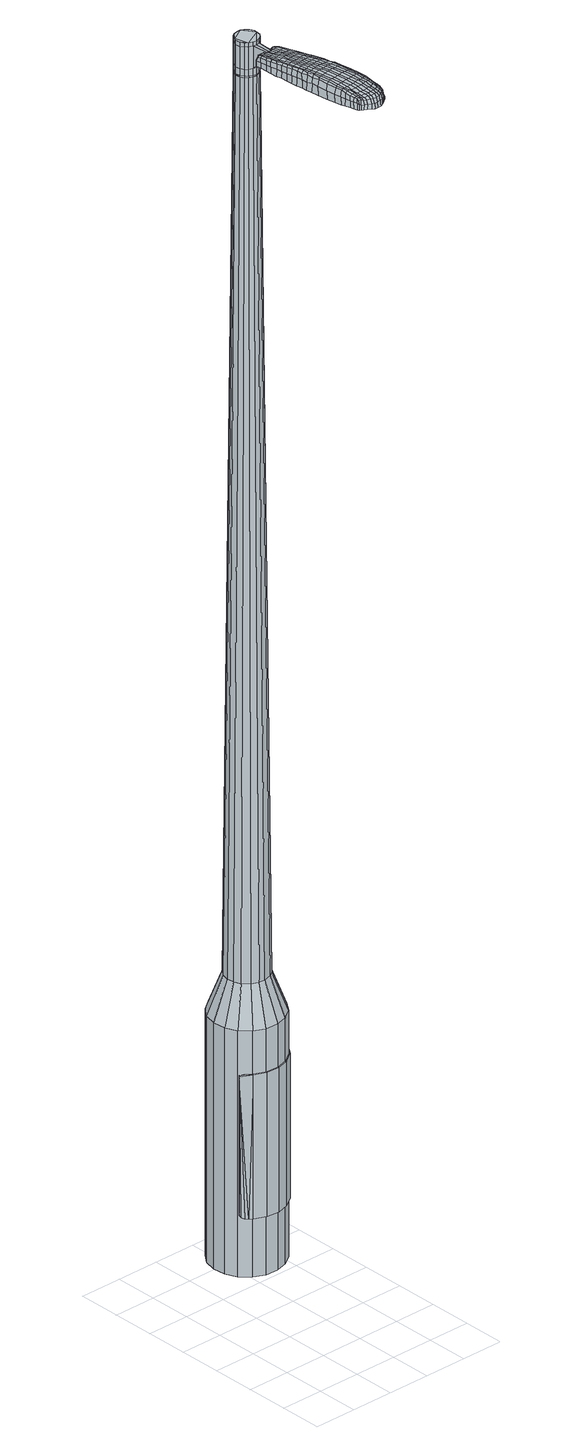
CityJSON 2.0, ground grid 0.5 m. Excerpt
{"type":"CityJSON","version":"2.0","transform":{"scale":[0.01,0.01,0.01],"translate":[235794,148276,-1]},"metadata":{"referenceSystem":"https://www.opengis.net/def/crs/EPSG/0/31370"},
"CityObjects":{
"object1":{"type":"GenericCityObject","attributes":{"cluster":169,"mean_distance_to_centroid":0.105,"new_centroid_x":235795.25,"new_centroid_y":148278.49,"mean_distance_to_camera":6.87,"H1":23.99,"H2":16.12,"Z_final":111.89,"cluster2":-1,"proj_x":235790.29,"proj_y":148278.98,"id_line":23142,"bearing_l":185.59,"distance":4.99,"orientation":"left","G_obj":275.59},"geometry":[{"type":"MultiSurface","lod":"2","boundaries":[[[0,1,2,3]],[[1,4,5,2]],[[4,6,7,5]],[[6,8,9,7]],[[8,10,11,9]],[[10,12,13,11]],[[12,14,15,13]],[[14,16,17,15]],[[16,18,19,17]],[[18,20,21,19]],[[20,22,23,21]],[[22,24,25,23]],[[24,26,27,25]],[[26,28,29,27]],[[28,30,31,29]],[[30,32,33,31]],[[32,34,35,33]],[[34,0,3,35]],[[36,37,38,39]],[[38,40,41,42]],[[41,43,42]],[[42,44,45,46]],[[45,47,46]],[[46,48,49,50]],[[49,51,50]],[[42,46,50,38]],[[50,52,39,38]],[[53,36,39]],[[2,5,7,35]],[[7,9,11,15]],[[11,13,15]],[[15,17,19,23]],[[19,21,23]],[[23,25,27,31]],[[27,29,31]],[[15,23,31,7]],[[31,33,35,7]],[[3,2,35]],[[1,0,54,55]],[[0,34,56,54]],[[34,32,57,56]],[[32,30,58,57]],[[30,28,59,58]],[[28,26,60,59]],[[26,24,61,60]],[[24,22,62,61]],[[22,20,63,62]],[[20,18,64,63]],[[18,16,65,64]],[[16,14,66,65]],[[14,12,67,66]],[[12,10,68,67]],[[10,8,69,68]],[[8,6,70,69]],[[6,4,71,70]],[[4,1,55,71]],[[55,54,72,73]],[[54,56,74,72]],[[56,57,75,74]],[[57,58,76,75]],[[58,59,77,76]],[[59,60,78,77]],[[60,61,79,78]],[[61,62,80,79]],[[62,63,81,80]],[[63,64,82,81]],[[64,65,83,82]],[[65,66,84,83]],[[66,67,85,84]],[[67,68,86,85]],[[68,69,87,86]],[[69,70,88,87]],[[70,71,89,88]],[[71,55,73,89]],[[90,91,92,73]],[[93,94,91,90]],[[95,96,94,93]],[[76,97,96,95]],[[77,98,97,76]],[[99,100,98,77]],[[101,102,100,99]],[[103,104,102,101]],[[105,106,104,103]],[[82,107,106,105]],[[108,109,107,82]],[[110,111,109,108]],[[85,112,111,110]],[[113,114,112,85]],[[87,115,114,113]],[[88,116,115,87]],[[117,118,116,88]],[[73,92,118,117]],[[119,120,121,122]],[[123,119,122,124]],[[125,123,124,126]],[[127,125,126,128]],[[129,127,128,130]],[[131,129,130,132]],[[133,131,132,134]],[[135,133,134,136]],[[137,135,136,138]],[[139,137,138,140]],[[141,139,140,142]],[[143,141,142,144]],[[145,143,144,146]],[[147,145,146,148]],[[149,147,148,150]],[[151,149,150,152]],[[72,90,73]],[[72,74,93,90]],[[74,75,95,93]],[[75,76,95]],[[78,99,77]],[[78,79,101,99]],[[79,80,103,101]],[[80,81,105,103]],[[81,82,105]],[[83,108,82]],[[83,84,110,108]],[[84,85,110]],[[86,113,85]],[[86,87,113]],[[89,117,88]],[[89,73,117]],[[153,92,91]],[[154,118,92]],[[154,116,118]],[[155,114,115]],[[155,112,114]],[[156,111,112]],[[156,157,109,111]],[[157,107,109]],[[158,106,107]],[[158,159,104,106]],[[159,160,102,104]],[[160,161,100,102]],[[161,98,100]],[[162,96,97]],[[162,163,94,96]],[[163,153,91,94]],[[39,52,151,164]],[[92,153,165,152]],[[53,39,164,120]],[[153,163,121,165]],[[36,53,120,119]],[[163,162,122,121]],[[37,36,119,123]],[[162,97,124,122]],[[38,37,123,125]],[[97,98,126,124]],[[40,38,125,127]],[[98,161,128,126]],[[41,40,127,129]],[[161,160,130,128]],[[43,41,129,131]],[[160,159,132,130]],[[42,43,131,133]],[[159,158,134,132]],[[44,42,133,135]],[[158,107,136,134]],[[45,44,135,137]],[[107,157,138,136]],[[47,45,137,139]],[[157,156,140,138]],[[46,47,139,141]],[[156,112,142,140]],[[48,46,141,143]],[[112,155,144,142]],[[49,48,143,145]],[[155,115,146,144]],[[51,49,145,147]],[[115,116,148,146]],[[50,51,147,149]],[[116,154,150,148]],[[52,50,149,151]],[[154,92,152,150]],[[151,152,166,167]],[[152,165,168,166]],[[165,121,169,168]],[[121,120,170,169]],[[120,164,171,170]],[[164,151,167,171]],[[172,173,174,175]],[[176,172,175,177]],[[172,176,178,179]],[[173,172,179,180]],[[181,182,183,184]],[[185,181,184,186]],[[181,185,187,188]],[[182,181,188,189]],[[190,191,192,193]],[[194,190,193,195]],[[190,194,196,197]],[[191,190,197,198]],[[199,200,201,202]],[[203,199,202,204]],[[199,203,205,206]],[[200,199,206,207]],[[208,209,210,211]],[[212,208,211,213]],[[208,212,214,215]],[[209,208,215,216]],[[217,218,219,220]],[[221,217,220,222]],[[217,221,223,224]],[[218,217,224,225]],[[226,227,228,229]],[[218,226,229,219]],[[226,218,225,230]],[[227,226,230,231]],[[232,233,234,235]],[[227,232,235,228]],[[232,227,231,236]],[[233,232,236,237]],[[238,176,177,239]],[[233,238,239,234]],[[238,233,237,240]],[[176,238,240,178]],[[241,242,243,244]],[[245,241,244,246]],[[241,245,247,248]],[[242,241,248,249]],[[250,251,252,253]],[[242,250,253,243]],[[250,242,249,254]],[[251,250,254,255]],[[256,257,258,259]],[[251,256,259,252]],[[256,251,255,260]],[[257,256,260,261]],[[262,263,264,265]],[[257,262,265,258]],[[262,257,261,266]],[[263,262,266,267]],[[268,173,180,269]],[[263,268,269,264]],[[268,263,267,270]],[[173,268,270,174]],[[271,272,273,274]],[[275,271,274,276]],[[271,275,277,278]],[[272,271,278,279]],[[280,281,282,283]],[[272,280,283,273]],[[280,272,279,284]],[[281,280,284,285]],[[286,287,288,289]],[[281,286,289,282]],[[286,281,285,290]],[[287,286,290,291]],[[292,185,186,293]],[[287,292,293,288]],[[292,287,291,294]],[[185,292,294,187]],[[295,296,297,298]],[[299,295,298,300]],[[295,299,301,302]],[[296,295,302,303]],[[304,305,306,307]],[[296,304,307,297]],[[304,296,303,308]],[[305,304,308,309]],[[310,311,312,313]],[[305,310,313,306]],[[310,305,309,314]],[[311,310,314,315]],[[316,317,318,319]],[[311,316,319,312]],[[316,311,315,320]],[[317,316,320,321]],[[322,182,189,323]],[[317,322,323,318]],[[322,317,321,324]],[[182,322,324,183]],[[325,211,210,326]],[[327,325,326,328]],[[325,327,329,330]],[[211,325,330,213]],[[331,327,328,332]],[[333,331,332,334]],[[331,333,335,336]],[[327,331,336,329]],[[337,333,334,338]],[[339,337,338,340]],[[337,339,341,342]],[[333,337,342,335]],[[343,339,340,344]],[[345,343,344,346]],[[343,345,347,348]],[[339,343,348,341]],[[349,345,346,350]],[[200,349,350,201]],[[349,200,207,351]],[[345,349,351,347]],[[352,353,198,197]],[[354,352,197,196]],[[352,354,355,356]],[[353,352,356,357]],[[358,359,357,356]],[[360,358,356,355]],[[358,360,361,362]],[[359,358,362,363]],[[364,365,363,362]],[[366,364,362,361]],[[364,366,367,368]],[[365,364,368,369]],[[370,371,369,368]],[[372,370,368,367]],[[370,372,205,203]],[[371,370,203,204]],[[373,374,375,376]],[[275,373,376,277]],[[373,275,276,377]],[[374,373,377,378]],[[379,194,195,380]],[[374,379,380,375]],[[379,374,378,381]],[[194,379,381,196]],[[382,383,384,385]],[[221,382,385,223]],[[382,221,222,386]],[[383,382,386,387]],[[388,389,390,391]],[[383,388,391,384]],[[388,383,387,392]],[[389,388,392,393]],[[394,191,198,395]],[[389,394,395,390]],[[394,389,393,396]],[[191,394,396,192]],[[397,398,399,400]],[[179,397,400,180]],[[397,179,178,401]],[[398,397,401,402]],[[403,404,405,406]],[[398,403,406,399]],[[403,398,402,407]],[[404,403,407,408]],[[409,202,201,410]],[[404,409,410,405]],[[409,404,408,411]],[[202,409,411,204]],[[412,413,414,415]],[[184,412,415,186]],[[412,184,183,416]],[[413,412,416,417]],[[418,206,205,419]],[[413,418,419,414]],[[418,413,417,420]],[[206,418,420,207]],[[421,422,423,424]],[[299,421,424,301]],[[421,299,300,425]],[[422,421,425,426]],[[427,212,213,428]],[[422,427,428,423]],[[427,422,426,429]],[[212,427,429,214]],[[430,431,432,433]],[[245,430,433,247]],[[430,245,246,434]],[[431,430,434,435]],[[436,437,438,439]],[[431,436,439,432]],[[436,431,435,440]],[[437,436,440,441]],[[442,209,216,443]],[[437,442,443,438]],[[442,437,441,444]],[[209,442,444,210]],[[445,446,435,434]],[[244,445,434,246]],[[445,244,243,447]],[[446,445,447,448]],[[449,450,441,440]],[[446,449,440,435]],[[449,446,448,451]],[[450,449,451,452]],[[453,326,210,444]],[[450,453,444,441]],[[453,450,452,454]],[[326,453,454,328]],[[455,456,457,458]],[[302,455,458,303]],[[455,302,301,424]],[[456,455,424,423]],[[459,330,329,460]],[[456,459,460,457]],[[459,456,423,428]],[[330,459,428,213]],[[461,462,448,447]],[[253,461,447,243]],[[461,253,252,463]],[[462,461,463,464]],[[465,466,452,451]],[[462,465,451,448]],[[465,462,464,467]],[[466,465,467,468]],[[469,332,328,454]],[[466,469,454,452]],[[469,466,468,470]],[[332,469,470,334]],[[471,472,473,474]],[[308,471,474,309]],[[471,308,303,458]],[[472,471,458,457]],[[475,336,335,476]],[[472,475,476,473]],[[475,472,457,460]],[[336,475,460,329]],[[477,478,464,463]],[[259,477,463,252]],[[477,259,258,479]],[[478,477,479,480]],[[481,482,468,467]],[[478,481,467,464]],[[481,478,480,483]],[[482,481,483,484]],[[485,338,334,470]],[[482,485,470,468]],[[485,482,484,486]],[[338,485,486,340]],[[487,488,489,490]],[[314,487,490,315]],[[487,314,309,474]],[[488,487,474,473]],[[491,342,341,492]],[[488,491,492,489]],[[491,488,473,476]],[[342,491,476,335]],[[493,494,480,479]],[[265,493,479,258]],[[493,265,264,495]],[[494,493,495,496]],[[497,498,484,483]],[[494,497,483,480]],[[497,494,496,499]],[[498,497,499,500]],[[501,344,340,486]],[[498,501,486,484]],[[501,498,500,502]],[[344,501,502,346]],[[503,504,505,506]],[[320,503,506,321]],[[503,320,315,490]],[[504,503,490,489]],[[507,348,347,508]],[[504,507,508,505]],[[507,504,489,492]],[[348,507,492,341]],[[509,510,496,495]],[[269,509,495,264]],[[509,269,180,400]],[[510,509,400,399]],[[511,512,500,499]],[[510,511,499,496]],[[511,510,399,406]],[[512,511,406,405]],[[513,350,346,502]],[[512,513,502,500]],[[513,512,405,410]],[[350,513,410,201]],[[514,515,417,416]],[[324,514,416,183]],[[514,324,321,506]],[[515,514,506,505]],[[516,351,207,420]],[[515,516,420,417]],[[516,515,505,508]],[[351,516,508,347]],[[517,518,378,377]],[[274,517,377,276]],[[517,274,273,519]],[[518,517,519,520]],[[521,354,196,381]],[[518,521,381,378]],[[521,518,520,522]],[[354,521,522,355]],[[523,524,525,526]],[[224,523,526,225]],[[523,224,223,385]],[[524,523,385,384]],[[527,528,529,530]],[[524,527,530,525]],[[527,524,384,391]],[[528,527,391,390]],[[531,353,357,532]],[[528,531,532,529]],[[531,528,390,395]],[[353,531,395,198]],[[533,534,520,519]],[[283,533,519,273]],[[533,283,282,535]],[[534,533,535,536]],[[537,360,355,522]],[[534,537,522,520]],[[537,534,536,538]],[[360,537,538,361]],[[539,540,541,542]],[[230,539,542,231]],[[539,230,225,526]],[[540,539,526,525]],[[543,544,545,546]],[[540,543,546,541]],[[543,540,525,530]],[[544,543,530,529]],[[547,359,363,548]],[[544,547,548,545]],[[547,544,529,532]],[[359,547,532,357]],[[549,550,536,535]],[[289,549,535,282]],[[549,289,288,551]],[[550,549,551,552]],[[553,366,361,538]],[[550,553,538,536]],[[553,550,552,554]],[[366,553,554,367]],[[555,556,557,558]],[[236,555,558,237]],[[555,236,231,542]],[[556,555,542,541]],[[559,560,561,562]],[[556,559,562,557]],[[559,556,541,546]],[[560,559,546,545]],[[563,365,369,564]],[[560,563,564,561]],[[563,560,545,548]],[[365,563,548,363]],[[565,566,552,551]],[[293,565,551,288]],[[565,293,186,415]],[[566,565,415,414]],[[567,372,367,554]],[[566,567,554,552]],[[567,566,414,419]],[[372,567,419,205]],[[568,569,402,401]],[[240,568,401,178]],[[568,240,237,558]],[[569,568,558,557]],[[570,571,408,407]],[[569,570,407,402]],[[570,569,557,562]],[[571,570,562,561]],[[572,371,204,411]],[[571,572,411,408]],[[572,571,561,564]],[[371,572,564,369]],[[573,574,575,576]],[[576,575,577,578]],[[579,577,575,580]],[[580,575,574,581]],[[582,583,584,585]],[[585,584,586,587]],[[588,586,584,589]],[[589,584,583,590]],[[591,592,593,594]],[[594,593,595,596]],[[597,595,593,598]],[[598,593,592,599]],[[600,601,602,603]],[[603,602,604,605]],[[606,604,602,607]],[[607,602,601,608]],[[609,610,611,612]],[[612,611,613,614]],[[615,613,611,616]],[[616,611,610,617]],[[618,619,620,621]],[[621,620,622,623]],[[624,622,620,625]],[[625,620,619,626]],[[627,628,629,630]],[[630,629,619,618]],[[626,619,629,631]],[[631,629,628,632]],[[633,634,635,636]],[[636,635,628,627]],[[632,628,635,637]],[[637,635,634,638]],[[578,577,639,640]],[[640,639,634,633]],[[638,634,639,641]],[[641,639,577,579]],[[642,643,644,645]],[[645,644,646,647]],[[648,646,644,649]],[[649,644,643,650]],[[651,652,653,654]],[[654,653,643,642]],[[650,643,653,655]],[[655,653,652,656]],[[657,658,659,660]],[[660,659,652,651]],[[656,652,659,661]],[[661,659,658,662]],[[663,664,665,666]],[[666,665,658,657]],[[662,658,665,667]],[[667,665,664,668]],[[581,574,669,670]],[[670,669,664,663]],[[668,664,669,671]],[[671,669,574,573]],[[672,673,674,675]],[[675,674,676,677]],[[678,676,674,679]],[[679,674,673,680]],[[681,682,683,684]],[[684,683,673,672]],[[680,673,683,685]],[[685,683,682,686]],[[687,688,689,690]],[[690,689,682,681]],[[686,682,689,691]],[[691,689,688,692]],[[587,586,693,694]],[[694,693,688,687]],[[692,688,693,695]],[[695,693,586,588]],[[696,697,698,699]],[[699,698,700,701]],[[702,700,698,703]],[[703,698,697,704]],[[705,706,707,708]],[[708,707,697,696]],[[704,697,707,709]],[[709,707,706,710]],[[711,712,713,714]],[[714,713,706,705]],[[710,706,713,715]],[[715,713,712,716]],[[717,718,719,720]],[[720,719,712,711]],[[716,712,719,721]],[[721,719,718,722]],[[590,583,723,724]],[[724,723,718,717]],[[722,718,723,725]],[[725,723,583,582]],[[609,612,726,727]],[[727,726,728,729]],[[730,728,726,731]],[[731,726,612,614]],[[729,728,732,733]],[[733,732,734,735]],[[736,734,732,737]],[[737,732,728,730]],[[735,734,738,739]],[[739,738,740,741]],[[742,740,738,743]],[[743,738,734,736]],[[741,740,744,745]],[[745,744,746,747]],[[748,746,744,749]],[[749,744,740,742]],[[747,746,750,751]],[[751,750,601,600]],[[608,601,750,752]],[[752,750,746,748]],[[599,753,754,598]],[[598,754,755,597]],[[756,755,754,757]],[[757,754,753,758]],[[758,759,760,757]],[[757,760,761,756]],[[762,761,760,763]],[[763,760,759,764]],[[764,765,766,763]],[[763,766,767,762]],[[768,767,766,769]],[[769,766,765,770]],[[770,771,772,769]],[[769,772,773,768]],[[606,773,772,604]],[[604,772,771,605]],[[774,775,776,777]],[[777,776,676,678]],[[677,676,776,778]],[[778,776,775,779]],[[596,595,780,781]],[[781,780,775,774]],[[779,775,780,782]],[[782,780,595,597]],[[783,784,785,786]],[[786,785,622,624]],[[623,622,785,787]],[[787,785,784,788]],[[789,790,791,792]],[[792,791,784,783]],[[788,784,791,793]],[[793,791,790,794]],[[599,592,795,796]],[[796,795,790,789]],[[794,790,795,797]],[[797,795,592,591]],[[798,799,800,801]],[[801,800,580,581]],[[579,580,800,802]],[[802,800,799,803]],[[804,805,806,807]],[[807,806,799,798]],[[803,799,806,808]],[[808,806,805,809]],[[600,603,810,811]],[[811,810,805,804]],[[809,805,810,812]],[[812,810,603,605]],[[813,814,815,816]],[[816,815,585,587]],[[582,585,815,817]],[[817,815,814,818]],[[606,607,819,820]],[[820,819,814,813]],[[818,814,819,821]],[[821,819,607,608]],[[822,823,824,825]],[[825,824,700,702]],[[700,824,701]],[[701,824,823,826]],[[614,613,827,828]],[[828,827,823,822]],[[826,823,827,829]],[[829,827,613,615]],[[830,831,832,833]],[[833,832,646,648]],[[647,646,832,834]],[[832,831,834]],[[835,836,837,838]],[[838,837,831,830]],[[834,831,837,839]],[[839,837,836,840]],[[617,610,841,842]],[[842,841,836,835]],[[840,836,841,843]],[[843,841,610,609]],[[844,845,834]],[[834,845,645,647]],[[642,645,845,846]],[[845,844,846]],[[840,847,848,839]],[[839,848,844,834]],[[846,844,848,849]],[[849,848,847,850]],[[609,727,851,843]],[[843,851,847,840]],[[850,847,851,852]],[[852,851,727,729]],[[853,854,855,856]],[[856,855,703,704]],[[702,703,855,825]],[[825,855,854,822]],[[730,731,857,858]],[[858,857,854,853]],[[822,854,857,828]],[[828,857,731,614]],[[859,860,846]],[[846,860,654,642]],[[651,654,860,861]],[[861,860,859,862]],[[850,863,864,849]],[[849,864,859,846]],[[862,859,864,865]],[[865,864,863,866]],[[729,733,867,852]],[[852,867,863,850]],[[866,863,867,868]],[[868,867,733,735]],[[869,870,871,872]],[[872,871,709,710]],[[704,709,871,856]],[[856,871,870,853]],[[736,737,873,874]],[[874,873,870,869]],[[853,870,873,858]],[[858,873,737,730]],[[862,875,876,861]],[[861,876,660,651]],[[657,660,876,877]],[[877,876,875,878]],[[866,879,880,865]],[[865,880,875,862]],[[878,875,880,881]],[[881,880,879,882]],[[735,739,883,868]],[[868,883,879,866]],[[882,879,883,884]],[[884,883,739,741]],[[885,886,887,888]],[[888,887,715,716]],[[710,715,887,872]],[[872,887,886,869]],[[742,743,889,890]],[[890,889,886,885]],[[869,886,889,874]],[[874,889,743,736]],[[878,891,892,877]],[[877,892,666,657]],[[663,666,892,893]],[[893,892,891,894]],[[882,895,896,881]],[[881,896,891,878]],[[894,891,896,897]],[[897,896,895,898]],[[741,745,899,884]],[[884,899,895,882]],[[898,895,899,900]],[[900,899,745,747]],[[901,902,903,904]],[[904,903,721,722]],[[716,721,903,888]],[[888,903,902,885]],[[748,749,905,906]],[[906,905,902,901]],[[885,902,905,890]],[[890,905,749,742]],[[894,907,908,893]],[[893,908,670,663]],[[581,670,908,801]],[[801,908,907,798]],[[898,909,910,897]],[[897,910,907,894]],[[798,907,910,807]],[[807,910,909,804]],[[747,751,911,900]],[[900,911,909,898]],[[804,909,911,811]],[[811,911,751,600]],[[818,912,913,817]],[[817,913,725,582]],[[722,725,913,904]],[[904,913,912,901]],[[608,752,914,821]],[[821,914,912,818]],[[901,912,914,906]],[[906,914,752,748]],[[779,915,916,778]],[[778,916,675,677]],[[672,675,916,917]],[[917,916,915,918]],[[597,755,919,782]],[[782,919,915,779]],[[918,915,919,920]],[[920,919,755,756]],[[921,922,923,924]],[[924,923,625,626]],[[624,625,923,786]],[[786,923,922,783]],[[925,926,927,928]],[[928,927,922,921]],[[783,922,927,792]],[[792,927,926,789]],[[758,753,929,930]],[[930,929,926,925]],[[789,926,929,796]],[[796,929,753,599]],[[918,931,932,917]],[[917,932,684,672]],[[681,684,932,933]],[[933,932,931,934]],[[756,761,935,920]],[[920,935,931,918]],[[934,931,935,936]],[[936,935,761,762]],[[937,938,939,940]],[[940,939,631,632]],[[626,631,939,924]],[[924,939,938,921]],[[941,942,943,944]],[[944,943,938,937]],[[921,938,943,928]],[[928,943,942,925]],[[764,759,945,946]],[[946,945,942,941]],[[925,942,945,930]],[[930,945,759,758]],[[934,947,948,933]],[[933,948,690,681]],[[687,690,948,949]],[[949,948,947,950]],[[762,767,951,936]],[[936,951,947,934]],[[950,947,951,952]],[[952,951,767,768]],[[953,954,955,956]],[[956,955,637,638]],[[632,637,955,940]],[[940,955,954,937]],[[957,958,959,960]],[[960,959,954,953]],[[937,954,959,944]],[[944,959,958,941]],[[770,765,961,962]],[[962,961,958,957]],[[941,958,961,946]],[[946,961,765,764]],[[950,963,964,949]],[[949,964,694,687]],[[587,694,964,816]],[[816,964,963,813]],[[768,773,965,952]],[[952,965,963,950]],[[813,963,965,820]],[[820,965,773,606]],[[803,966,967,802]],[[802,967,641,579]],[[638,641,967,956]],[[956,967,966,953]],[[809,968,969,808]],[[808,969,966,803]],[[953,966,969,960]],[[960,969,968,957]],[[605,771,970,812]],[[812,970,968,809]],[[957,968,970,962]],[[962,970,771,770]],[[573,576,175,174]],[[576,578,177,175]],[[588,589,188,187]],[[589,590,189,188]],[[591,594,193,192]],[[594,596,195,193]],[[615,616,215,214]],[[616,617,216,215]],[[618,621,220,219]],[[621,623,222,220]],[[627,630,229,228]],[[630,618,219,229]],[[633,636,235,234]],[[636,627,228,235]],[[578,640,239,177]],[[640,633,234,239]],[[648,649,248,247]],[[649,650,249,248]],[[650,655,254,249]],[[655,656,255,254]],[[656,661,260,255]],[[661,662,261,260]],[[662,667,266,261]],[[667,668,267,266]],[[668,671,270,267]],[[671,573,174,270]],[[678,679,278,277]],[[679,680,279,278]],[[680,685,284,279]],[[685,686,285,284]],[[686,691,290,285]],[[691,692,291,290]],[[692,695,294,291]],[[695,588,187,294]],[[696,699,298,297]],[[699,701,300,298]],[[705,708,307,306]],[[708,696,297,307]],[[711,714,313,312]],[[714,705,306,313]],[[717,720,319,318]],[[720,711,312,319]],[[590,724,323,189]],[[724,717,318,323]],[[774,777,376,375]],[[777,678,277,376]],[[596,781,380,195]],[[781,774,375,380]],[[623,787,386,222]],[[787,788,387,386]],[[788,793,392,387]],[[793,794,393,392]],[[794,797,396,393]],[[797,591,192,396]],[[701,425,300]],[[701,826,426,425]],[[826,829,429,426]],[[829,615,214,429]],[[830,833,433,432]],[[833,648,247,433]],[[835,838,439,438]],[[838,830,432,439]],[[617,842,443,216]],[[842,835,438,443]],[[971,972,973,974]],[[975,976,974,973]],[[977,978,979,980]],[[981,982,983,984]],[[972,985,986,973]],[[987,975,973,986]],[[988,977,980,989]],[[990,991,982,981]],[[985,992,993,986]],[[993,994,987,986]],[[995,988,989,996]],[[997,991,990,998]],[[992,999,1000,993]],[[1000,1001,994,993]],[[1002,995,996,1003]],[[1004,997,998,1005]],[[1006,1007,1008,1009]],[[1010,1011,1007,1006]],[[1010,1012,1013,1011]],[[1012,1014,1015,1013]],[[1016,1017,1018,1019]],[[1020,1021,1017,1016]],[[1022,1023,1021,1020]],[[1024,1025,1023,1022]],[[1019,1008,1007,1016]],[[1016,1007,1011,1020]],[[1011,1013,1022,1020]],[[1013,1015,1024,1022]],[[980,979,976,975]],[[989,980,975,987]],[[994,996,989,987]],[[1001,1003,996,994]],[[981,984,978,977]],[[990,981,977,988]],[[998,990,988,995]],[[1005,998,995,1002]],[[982,1006,1009,983]],[[991,1010,1006,982]],[[1012,1010,991,997]],[[1014,1012,997,1004]],[[1026,1027,1028,1029]],[[1028,1030,1031,1032]],[[1028,1032,1033,1034]],[[1028,1034,1029]],[[1035,1026,1029,1036]],[[1037,1036,1029,1038]],[[1039,1038,1029]],[[1040,1028,1027,1041]],[[1042,1040,1041,1043]],[[1044,1042,1043,1045]],[[1046,1044,1045,1047]],[[1048,1046,1047,1049]],[[1049,1050,1051,1052]],[[1049,1052,1053,1054]],[[1049,1054,1055,1056]],[[1055,1057,1058,1059]],[[1055,1059,1060,1061]],[[1055,1061,1056]],[[1049,1056,1048]],[[1062,1063,1027,1026]],[[1064,1065,1030,1028]],[[1066,1067,1039,1029]],[[1063,1068,1041,1027]],[[1069,1064,1028,1040]],[[1068,1070,1043,1041]],[[1071,1069,1040,1042]],[[1070,1072,1045,1043]],[[1073,1071,1042,1044]],[[1072,1074,1047,1045]],[[1075,1073,1044,1046]],[[1074,1076,1049,1047]],[[1077,1075,1046,1048]],[[1076,1078,1050,1049]],[[1079,1080,1057,1055]],[[1081,1077,1048,1056]],[[1051,1050,1078,1082]],[[1052,1051,1082,1083]],[[1053,1052,1083,1084]],[[1054,1053,1084,1085]],[[1055,1054,1085,1079]],[[1086,1062,1026,1035]],[[1087,1086,1035,1036]],[[1088,1087,1036,1037]],[[1089,1088,1037,1038]],[[1067,1089,1038,1039]],[[1031,1030,1065,1090]],[[1058,1057,1080,1091]],[[1032,1031,1090,1092]],[[1033,1032,1092,1093]],[[1034,1033,1093,1094]],[[1029,1034,1094,1066]],[[1059,1058,1091,1095]],[[1060,1059,1095,1096]],[[1061,1060,1096,1097]],[[1056,1061,1097,1081]]]}]}
},
"vertices":[
[131,206,384],[116,207,384],[116,207,96],[131,206,96],[103,213,384],[103,213,96],[92,223,384],[92,223,96],[86,236,384],[86,236,96],[85,251,384],[85,251,96],[88,265,384],[88,265,96],[97,277,384],[97,277,96],[109,286,384],[109,286,96],[123,290,384],[123,290,96],[137,289,384],[137,289,96],[151,283,384],[151,283,96],[161,272,384],[161,272,96],[168,259,384],[168,259,96],[169,245,384],[169,245,96],[165,230,384],[165,230,96],[157,218,384],[157,218,96],[145,210,384],[145,210,96],[136,238,1524],[139,242,1524],[140,247,1524],[128,234,1524],[140,251,1524],[138,256,1524],[130,261,1524],[134,259,1524],[126,261,1524],[121,260,1524],[115,253,1524],[117,257,1524],[113,249,1524],[114,244,1524],[119,237,1524],[116,240,1524],[124,235,1524],[133,236,1524],[129,223,429],[121,223,429],[138,225,429],[145,230,429],[150,237,429],[152,246,429],[151,255,429],[147,262,429],[141,269,429],[133,272,429],[124,273,429],[116,270,429],[109,265,429],[104,258,429],[102,250,429],[103,241,429],[106,233,429],[113,227,429],[128,234,1483],[124,235,1483],[133,236,1483],[136,238,1483],[139,242,1483],[140,247,1483],[140,251,1483],[138,256,1483],[134,259,1483],[130,261,1483],[126,261,1483],[121,260,1483],[117,257,1483],[115,253,1483],[113,249,1483],[114,244,1483],[116,240,1483],[119,237,1483],[128,235,1483],[128,235,1485],[124,235,1485],[132,236,1483],[132,236,1485],[136,239,1483],[136,239,1485],[139,242,1485],[140,247,1485],[139,251,1483],[139,251,1485],[137,255,1483],[137,255,1485],[134,258,1483],[134,258,1485],[130,260,1483],[130,260,1485],[126,261,1485],[121,259,1483],[121,259,1485],[118,257,1483],[118,257,1485],[115,253,1485],[114,249,1483],[114,249,1485],[114,244,1485],[116,240,1485],[120,237,1483],[120,237,1485],[136,238,1519],[133,236,1519],[133,236,1493],[136,238,1493],[139,242,1519],[139,242,1493],[140,247,1519],[140,247,1493],[140,251,1519],[140,251,1493],[138,256,1519],[138,256,1493],[134,259,1519],[134,259,1493],[130,261,1519],[130,261,1493],[126,261,1519],[126,261,1493],[121,260,1519],[121,260,1493],[117,257,1519],[117,257,1493],[115,253,1519],[115,253,1493],[113,249,1519],[113,249,1493],[114,244,1519],[114,244,1493],[116,240,1519],[116,240,1493],[119,237,1519],[119,237,1493],[124,235,1519],[124,235,1493],[128,234,1485],[119,237,1485],[113,249,1485],[117,257,1485],[121,260,1485],[130,261,1485],[134,259,1485],[138,256,1485],[140,251,1485],[136,238,1485],[133,236,1485],[128,234,1519],[128,234,1493],[127,215,1513],[127,215,1518],[130,216,1513],[133,216,1513],[133,216,1518],[130,216,1518],[118,140,1519],[117,147,1518],[116,146,1509],[116,139,1510],[118,132,1519],[117,130,1510],[120,133,1526],[119,141,1525],[119,148,1525],[156,144,1519],[155,151,1518],[154,152,1525],[155,144,1525],[157,135,1519],[156,136,1526],[159,134,1510],[158,143,1510],[157,150,1509],[146,69,1519],[142,69,1519],[142,68,1513],[146,68,1513],[150,70,1519],[150,70,1513],[149,72,1524],[146,71,1524],[142,70,1524],[139,143,1530],[138,150,1529],[135,150,1529],[135,142,1530],[139,134,1531],[136,133,1531],[143,134,1530],[142,143,1530],[141,150,1529],[130,223,1512],[128,223,1512],[128,222,1517],[131,222,1517],[133,223,1512],[133,222,1517],[134,222,1506],[131,222,1506],[128,222,1506],[125,81,1519],[124,85,1519],[123,83,1512],[124,80,1512],[126,79,1518],[125,78,1512],[126,80,1522],[126,82,1523],[125,85,1524],[123,89,1519],[122,95,1519],[121,94,1512],[122,88,1512],[124,90,1524],[123,96,1525],[121,101,1519],[120,109,1519],[119,107,1511],[120,99,1511],[123,102,1526],[122,109,1526],[119,120,1519],[118,118,1510],[121,121,1526],[115,214,1513],[115,206,1513],[116,207,1518],[116,215,1517],[115,220,1512],[116,219,1516],[114,219,1506],[114,213,1507],[114,205,1507],[115,199,1514],[116,191,1515],[117,192,1520],[116,200,1519],[114,198,1507],[114,190,1507],[116,184,1515],[116,176,1516],[117,177,1522],[117,185,1521],[115,183,1508],[115,175,1508],[116,169,1517],[117,162,1517],[118,163,1524],[118,170,1523],[115,168,1508],[115,160,1509],[117,154,1518],[118,156,1524],[116,153,1509],[161,84,1519],[161,87,1519],[159,88,1524],[159,84,1523],[160,82,1518],[159,82,1522],[162,81,1512],[162,83,1512],[162,87,1512],[161,92,1519],[161,98,1519],[159,98,1525],[159,93,1524],[162,91,1512],[162,97,1512],[160,104,1519],[160,112,1519],[158,113,1526],[159,105,1526],[162,103,1511],[161,111,1511],[159,123,1519],[157,124,1526],[160,122,1510],[145,217,1513],[146,209,1513],[147,208,1507],[146,216,1507],[144,222,1512],[145,222,1506],[143,221,1516],[144,217,1517],[145,210,1518],[147,202,1514],[148,194,1515],[150,193,1507],[149,201,1507],[146,202,1519],[147,195,1520],[150,187,1515],[151,180,1516],[152,179,1508],[151,186,1508],[148,188,1521],[149,180,1522],[152,172,1517],[153,165,1517],[155,164,1509],[154,171,1508],[150,173,1523],[151,166,1524],[154,158,1518],[156,157,1509],[152,159,1524],[131,216,1519],[128,216,1519],[132,209,1520],[129,209,1520],[135,209,1520],[134,217,1519],[133,202,1522],[130,201,1522],[133,194,1523],[131,194,1523],[136,194,1523],[136,202,1521],[134,187,1524],[131,187,1524],[135,179,1525],[132,179,1525],[138,180,1525],[137,187,1524],[136,172,1526],[133,172,1526],[136,165,1527],[133,164,1527],[140,165,1527],[139,172,1526],[137,157,1528],[134,157,1528],[141,158,1528],[145,74,1527],[142,73,1527],[149,75,1526],[149,79,1527],[145,78,1528],[141,78,1528],[144,84,1529],[141,84,1529],[148,85,1528],[148,93,1530],[144,92,1530],[140,91,1530],[143,99,1531],[139,99,1531],[147,100,1530],[146,109,1531],[142,108,1531],[138,108,1531],[141,121,1531],[137,120,1531],[145,121,1531],[159,79,1518],[157,77,1519],[158,76,1513],[161,79,1513],[158,81,1523],[157,78,1523],[154,73,1519],[154,73,1513],[153,75,1524],[127,77,1518],[129,75,1518],[129,76,1523],[128,78,1523],[126,76,1513],[128,74,1513],[132,73,1519],[135,70,1519],[135,72,1524],[132,74,1523],[131,72,1513],[135,70,1513],[138,69,1519],[138,71,1524],[138,68,1513],[121,142,1528],[123,142,1528],[122,149,1528],[120,149,1527],[121,133,1528],[123,133,1529],[125,142,1529],[129,142,1530],[128,149,1529],[125,149,1528],[126,133,1529],[129,133,1530],[132,142,1530],[131,149,1529],[133,133,1531],[153,145,1528],[151,144,1529],[152,135,1529],[154,136,1528],[152,152,1527],[150,151,1528],[147,144,1529],[148,135,1530],[146,151,1528],[142,224,1512],[140,224,1512],[140,223,1517],[142,223,1517],[143,223,1506],[141,223,1506],[137,224,1512],[137,222,1517],[138,223,1506],[116,222,1512],[118,222,1512],[117,221,1506],[115,221,1506],[117,220,1517],[118,221,1517],[120,222,1512],[122,222,1512],[122,221,1506],[119,221,1506],[120,221,1517],[123,221,1517],[125,222,1512],[125,222,1506],[125,221,1517],[117,215,1519],[119,215,1519],[117,208,1520],[119,208,1520],[121,215,1519],[123,216,1519],[121,208,1520],[124,208,1520],[126,216,1519],[127,209,1520],[143,217,1519],[141,217,1519],[142,210,1520],[144,210,1520],[137,217,1519],[138,210,1520],[118,200,1521],[119,200,1521],[118,193,1522],[120,193,1522],[122,201,1521],[125,201,1521],[122,193,1522],[125,193,1523],[127,201,1522],[128,194,1523],[145,203,1521],[143,202,1521],[144,195,1522],[146,195,1522],[139,202,1521],[140,195,1522],[119,185,1523],[120,185,1523],[119,178,1524],[121,178,1524],[123,186,1523],[126,186,1524],[123,178,1525],[126,179,1525],[128,186,1524],[129,179,1525],[147,188,1523],[145,188,1523],[146,180,1524],[148,181,1524],[141,187,1524],[142,180,1525],[119,171,1525],[121,171,1525],[120,163,1526],[121,163,1526],[124,171,1526],[127,171,1526],[124,164,1527],[127,164,1527],[130,171,1526],[130,164,1527],[149,173,1525],[147,173,1525],[148,166,1526],[150,166,1526],[143,173,1526],[144,165,1527],[120,156,1527],[122,156,1527],[125,156,1527],[128,157,1528],[131,157,1528],[151,159,1527],[149,159,1527],[145,158,1528],[158,83,1525],[157,81,1525],[158,87,1526],[156,85,1526],[153,78,1526],[153,82,1527],[127,81,1525],[129,79,1525],[128,83,1526],[127,84,1525],[131,77,1525],[135,75,1526],[134,79,1527],[131,81,1526],[138,74,1526],[138,78,1527],[158,92,1526],[156,90,1527],[158,98,1527],[156,96,1528],[153,88,1528],[152,94,1529],[126,89,1526],[128,88,1527],[127,94,1528],[125,95,1527],[130,86,1527],[133,85,1528],[133,92,1529],[129,93,1528],[137,84,1528],[136,91,1530],[158,104,1528],[155,103,1529],[157,112,1528],[155,111,1529],[152,101,1529],[151,110,1530],[124,101,1528],[126,101,1528],[125,109,1529],[123,109,1528],[129,100,1529],[132,99,1530],[131,108,1530],[128,108,1530],[136,99,1530],[135,108,1531],[155,124,1529],[153,123,1529],[149,122,1530],[122,121,1528],[124,121,1529],[127,121,1530],[130,120,1530],[134,120,1531],[118,146,1509],[119,147,1518],[120,140,1518],[118,139,1509],[120,132,1519],[119,130,1510],[122,133,1525],[121,141,1525],[121,148,1525],[152,151,1525],[153,150,1518],[154,143,1518],[153,144,1525],[155,135,1519],[154,136,1525],[157,134,1510],[156,142,1509],[155,149,1509],[142,70,1513],[142,71,1519],[145,71,1519],[146,70,1513],[149,72,1519],[149,72,1513],[149,74,1524],[145,73,1524],[142,72,1524],[135,149,1528],[138,150,1528],[138,142,1529],[135,142,1529],[139,133,1529],[136,133,1529],[143,134,1529],[142,143,1529],[141,150,1528],[128,220,1516],[128,220,1512],[131,221,1512],[131,220,1516],[134,221,1512],[134,220,1516],[134,220,1506],[131,220,1506],[128,220,1506],[125,84,1512],[126,85,1519],[127,82,1518],[126,81,1512],[127,80,1518],[126,79,1512],[128,81,1522],[128,83,1523],[127,86,1523],[123,94,1512],[124,95,1519],[125,90,1519],[124,89,1512],[126,90,1524],[125,96,1525],[121,107,1511],[122,109,1519],[123,101,1519],[122,100,1511],[125,102,1525],[124,110,1526],[121,120,1519],[120,119,1510],[123,121,1526],[118,207,1518],[117,206,1513],[117,214,1513],[118,214,1517],[117,219,1512],[118,218,1515],[116,218,1506],[116,213,1506],[116,205,1507],[119,192,1520],[118,191,1514],[117,199,1514],[118,200,1519],[116,198,1507],[116,190,1507],[119,177,1522],[118,176,1516],[118,184,1515],[119,185,1521],[117,183,1508],[117,175,1508],[120,163,1523],[119,162,1517],[118,169,1516],[120,170,1522],[117,168,1508],[117,160,1508],[119,154,1517],[120,156,1524],[118,153,1509],[157,88,1523],[159,88,1519],[159,84,1518],[157,85,1523],[158,82,1518],[157,83,1522],[160,82,1512],[160,84,1512],[160,87,1512],[157,98,1525],[159,98,1519],[159,92,1519],[157,93,1524],[160,91,1512],[160,97,1512],[156,112,1526],[158,112,1519],[158,104,1519],[157,104,1525],[160,103,1511],[159,111,1511],[157,123,1519],[155,124,1526],[158,122,1510],[145,208,1507],[144,209,1513],[143,216,1513],[144,215,1506],[142,221,1512],[143,221,1506],[141,220,1515],[142,217,1517],[143,209,1518],[148,193,1507],[147,194,1514],[145,201,1514],[147,201,1507],[144,202,1519],[145,195,1520],[150,178,1508],[149,179,1516],[148,187,1515],[149,186,1508],[146,187,1521],[147,180,1522],[153,164,1508],[151,165,1517],[150,172,1516],[152,171,1508],[148,173,1522],[150,165,1523],[152,158,1517],[154,156,1509],[151,158,1524],[131,215,1518],[129,215,1518],[132,208,1519],[129,208,1519],[135,209,1519],[134,216,1518],[133,201,1520],[130,201,1520],[133,194,1521],[131,193,1521],[136,194,1521],[136,201,1520],[134,186,1523],[131,186,1523],[135,179,1524],[132,179,1524],[138,179,1524],[137,186,1523],[136,171,1525],[133,171,1525],[136,164,1526],[133,164,1526],[140,164,1526],[139,172,1525],[137,157,1527],[134,157,1527],[140,157,1527],[142,75,1526],[145,75,1526],[148,76,1525],[148,80,1526],[145,79,1526],[141,79,1526],[141,85,1528],[144,85,1528],[148,86,1527],[147,93,1528],[143,92,1529],[140,92,1529],[139,99,1530],[143,99,1530],[147,100,1529],[146,109,1530],[142,108,1530],[139,108,1530],[137,120,1530],[141,121,1530],[144,121,1530],[157,78,1513],[156,78,1518],[158,81,1518],[159,80,1512],[157,82,1523],[155,80,1523],[153,75,1519],[153,74,1513],[152,77,1523],[131,78,1523],[130,77,1518],[128,78,1518],[129,80,1523],[127,78,1512],[129,76,1512],[136,74,1523],[136,72,1519],[133,74,1519],[133,76,1523],[132,74,1513],[135,72,1513],[139,71,1519],[139,73,1524],[139,70,1513],[123,149,1527],[123,141,1527],[122,142,1527],[122,149,1526],[123,133,1527],[124,133,1528],[129,149,1528],[129,142,1528],[126,142,1528],[126,149,1527],[127,133,1528],[130,133,1529],[132,142,1529],[132,149,1528],[133,133,1529],[151,135,1528],[150,144,1527],[152,144,1527],[153,136,1527],[151,151,1526],[149,151,1527],[146,143,1528],[147,135,1528],[145,150,1527],[140,221,1516],[141,222,1512],[142,222,1512],[141,221,1516],[141,221,1506],[137,221,1512],[137,220,1516],[138,221,1506],[117,219,1506],[118,220,1512],[117,220,1512],[116,219,1506],[118,219,1516],[122,219,1506],[123,220,1512],[120,220,1512],[120,219,1506],[121,219,1516],[123,219,1516],[125,220,1512],[125,219,1506],[126,219,1516],[119,214,1518],[118,214,1518],[119,207,1519],[124,215,1518],[121,214,1518],[122,207,1519],[124,208,1519],[126,215,1518],[127,208,1519],[142,209,1519],[141,216,1518],[142,216,1518],[143,209,1519],[137,216,1518],[138,209,1519],[120,200,1520],[119,200,1520],[119,192,1521],[120,192,1521],[125,200,1520],[122,200,1520],[123,193,1521],[125,193,1521],[127,200,1520],[128,193,1521],[143,194,1521],[142,202,1520],[144,202,1520],[145,195,1521],[139,202,1520],[140,194,1521],[121,185,1522],[120,185,1522],[120,178,1523],[121,178,1523],[126,185,1522],[123,185,1522],[124,178,1523],[126,178,1524],[129,186,1523],[129,178,1524],[145,180,1523],[144,187,1522],[146,187,1522],[147,180,1523],[141,187,1522],[142,179,1523],[122,170,1524],[121,170,1524],[121,163,1525],[122,163,1525],[127,171,1525],[124,170,1524],[125,163,1525],[127,163,1526],[130,171,1525],[130,164,1526],[147,165,1525],[146,173,1524],[148,173,1524],[149,165,1525],[143,172,1524],[144,165,1525],[122,156,1526],[121,156,1526],[128,156,1527],[125,156,1526],[131,156,1527],[148,158,1526],[150,158,1526],[145,158,1526],[155,82,1524],[157,84,1524],[157,87,1525],[156,85,1525],[152,79,1525],[152,82,1525],[129,83,1525],[130,80,1524],[129,82,1524],[128,85,1525],[135,80,1526],[135,76,1525],[133,78,1524],[132,81,1525],[138,75,1525],[138,79,1526],[155,91,1526],[157,92,1526],[156,98,1526],[155,97,1527],[152,88,1526],[151,95,1527],[128,95,1527],[128,89,1526],[127,90,1526],[126,96,1526],[133,93,1528],[134,86,1527],[131,87,1526],[130,94,1527],[137,85,1527],[137,92,1528],[155,103,1527],[156,104,1527],[155,112,1527],[154,111,1528],[151,102,1528],[150,110,1529],[126,109,1528],[127,101,1527],[125,102,1527],[125,110,1527],[132,108,1529],[133,99,1529],[129,100,1528],[129,108,1528],[136,99,1529],[135,108,1530],[153,123,1528],[154,124,1528],[149,122,1529],[125,121,1528],[124,121,1528],[131,120,1529],[128,121,1529],[134,120,1530],[116,218,1508],[123,219,1508],[125,187,1509],[117,186,1509],[126,165,1510],[117,164,1510],[129,126,1512],[120,125,1512],[118,143,1511],[127,144,1511],[131,108,1513],[133,94,1514],[124,94,1514],[122,107,1513],[129,220,1508],[132,187,1509],[135,166,1510],[138,127,1512],[137,144,1511],[140,109,1513],[141,95,1514],[136,220,1508],[140,188,1509],[143,167,1510],[148,127,1512],[146,145,1511],[150,96,1514],[149,110,1513],[143,221,1508],[148,189,1509],[152,168,1510],[157,128,1512],[155,146,1511],[159,97,1514],[159,110,1513],[134,81,1514],[136,76,1514],[129,76,1514],[126,80,1514],[143,82,1514],[143,77,1514],[151,83,1514],[150,78,1514],[160,83,1514],[157,79,1514],[139,72,1515],[143,69,1515],[142,69,1515],[135,72,1515],[144,72,1515],[144,69,1515],[148,73,1515],[145,69,1515],[152,73,1515],[146,70,1515],[167,233,334],[166,229,334],[166,229,165],[170,243,171],[167,233,165],[168,236,165],[169,239,166],[170,241,167],[170,242,169],[168,236,334],[169,239,333],[170,241,332],[170,242,331],[170,243,328],[158,217,165],[158,217,334],[145,208,165],[145,208,334],[131,204,165],[131,204,334],[116,205,165],[116,205,334],[102,211,165],[102,211,334],[99,214,334],[96,217,334],[94,219,333],[93,220,332],[92,221,331],[92,221,328],[99,214,165],[92,221,171],[92,221,169],[93,220,167],[94,219,166],[96,217,165],[165,234,334],[164,230,334],[164,230,165],[165,234,165],[167,243,171],[167,243,328],[156,219,334],[156,219,165],[144,211,334],[144,211,165],[131,207,334],[131,207,165],[117,208,334],[117,208,165],[104,214,334],[104,214,165],[101,216,334],[94,223,328],[94,223,171],[101,216,165],[99,219,334],[96,221,333],[95,222,332],[94,223,331],[166,237,334],[166,240,333],[167,242,332],[167,243,331],[166,237,165],[94,223,169],[166,240,166],[167,242,167],[167,243,169],[95,222,167],[96,221,166],[99,219,165]
]}
